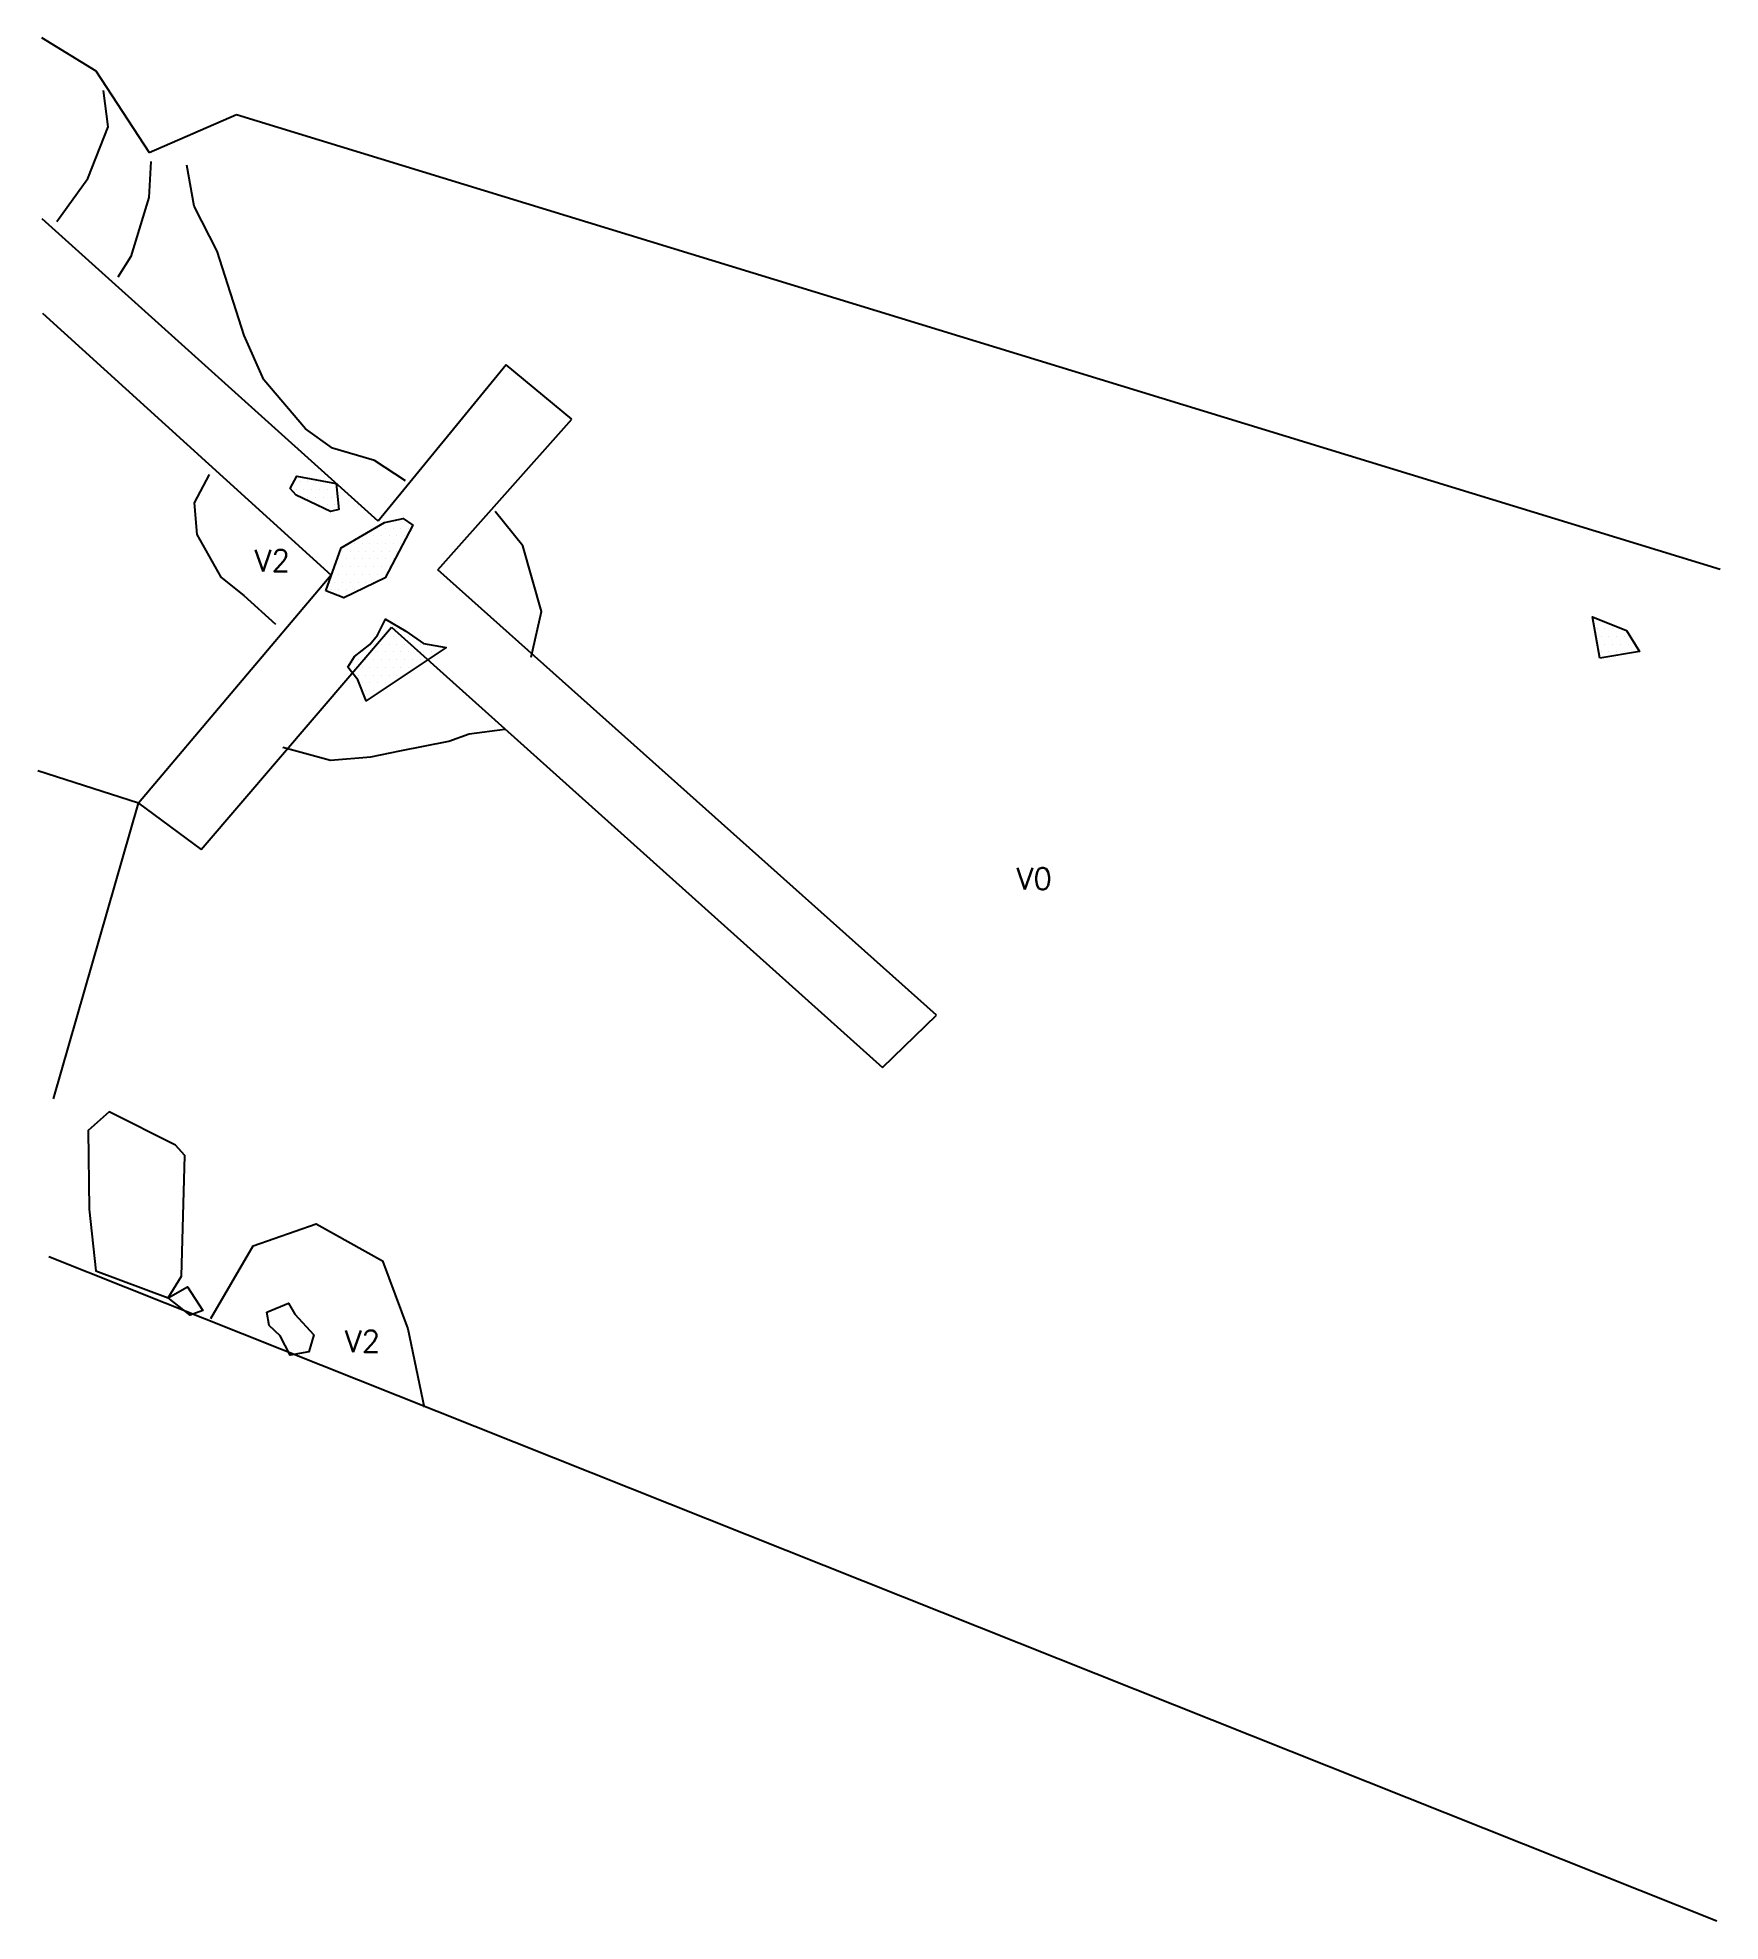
# Model space of a CAD drawing. Header units: metres. Extents: x 6.29 to 9.01, y -19.92 to -16.88.
import ezdxf

# ---------------------------------------------------------------- set-up
doc = ezdxf.new("R2010")
doc.units = ezdxf.units.M
doc.header["$LTSCALE"] = 25
doc.header["$MEASUREMENT"] = 0
doc.linetypes.add('STRICHPUNKTX2', pattern=[2, 1, -0.5, 0, -0.5])
doc.layers.get('0').update_dxf_attribs({"linetype": 'CONTINUOUS'})
for name, color, linetype in [('BEFUND', 1, 'CONTINUOUS'), ('BEFUNDSCHRAFF', 1, 'CONTINUOUS'), ('GRABUNGSGRENZE', 3, 'STRICHPUNKTX2'), ('STEINE', 4, 'CONTINUOUS'), ('STEINESCHRAFF', 4, 'CONTINUOUS')]:
    doc.layers.add(name, color=color, linetype=linetype)
doc.styles.get("Standard").update_dxf_attribs({"font": 'txt.shx'})

# ---------------------------------------------------------------- blocks, each defined once
blk = doc.blocks.new('*X1')
at = {"color": 0}
for p, q in [((670.625, -1761.25), (670.625, -1761.25)), ((671.25, -1760), (671.25, -1760)), ((671.25, -1762.5), (671.25, -1762.5)), ((671.875, -1761.25), (671.875, -1761.25)), ((672.5, -1760), (672.5, -1760)), ((672.5, -1762.5), (672.5, -1762.5)), ((673.125, -1761.25), (673.125, -1761.25)), ((673.75, -1760), (673.75, -1760)), ((673.75, -1762.5), (673.75, -1762.5)), ((674.375, -1761.25), (674.375, -1761.25)), ((675, -1760), (675, -1760)), ((675, -1762.5), (675, -1762.5)), ((675.625, -1761.25), (675.625, -1761.25)), ((676.25, -1762.5), (676.25, -1762.5)), ((676.875, -1761.25), (676.875, -1761.25)), ((674.375, -1763.75), (674.375, -1763.75)), ((675.625, -1763.75), (675.625, -1763.75)), ((676.875, -1763.75), (676.875, -1763.75)), ((681.875, -1768.75), (681.875, -1768.75)), ((683.125, -1768.75), (683.125, -1768.75)), ((683.75, -1767.5), (683.75, -1767.5)), ((684.375, -1768.75), (684.375, -1768.75)), ((685, -1767.5), (685, -1767.5)), ((685.625, -1768.75), (685.625, -1768.75)), ((686.25, -1767.5), (686.25, -1767.5)), ((686.875, -1766.25), (686.875, -1766.25)), ((686.875, -1768.75), (686.875, -1768.75)), ((687.5, -1767.5), (687.5, -1767.5)), ((688.125, -1766.25), (688.125, -1766.25)), ((688.125, -1768.75), (688.125, -1768.75)), ((688.75, -1767.5), (688.75, -1767.5)), ((678.125, -1771.25), (678.125, -1771.25)), ((679.375, -1771.25), (679.375, -1771.25)), ((680, -1770), (680, -1770)), ((680.625, -1771.25), (680.625, -1771.25)), ((681.25, -1770), (681.25, -1770)), ((681.875, -1771.25), (681.875, -1771.25)), ((682.5, -1770), (682.5, -1770)), ((683.125, -1771.25), (683.125, -1771.25)), ((683.75, -1770), (683.75, -1770)), ((684.375, -1771.25), (684.375, -1771.25)), ((685, -1770), (685, -1770)), ((685.625, -1771.25), (685.625, -1771.25)), ((686.25, -1770), (686.25, -1770)), ((686.875, -1771.25), (686.875, -1771.25)), ((687.5, -1770), (687.5, -1770)), ((676.875, -1773.75), (676.875, -1773.75)), ((677.5, -1772.5), (677.5, -1772.5)), ((678.125, -1773.75), (678.125, -1773.75)), ((678.75, -1772.5), (678.75, -1772.5)), ((679.375, -1773.75), (679.375, -1773.75)), ((680, -1772.5), (680, -1772.5)), ((680.625, -1773.75), (680.625, -1773.75)), ((681.25, -1772.5), (681.25, -1772.5)), ((681.875, -1773.75), (681.875, -1773.75)), ((682.5, -1772.5), (682.5, -1772.5)), ((683.125, -1773.75), (683.125, -1773.75)), ((683.75, -1772.5), (683.75, -1772.5)), ((684.375, -1773.75), (684.375, -1773.75)), ((685, -1772.5), (685, -1772.5)), ((685.625, -1773.75), (685.625, -1773.75)), ((686.25, -1772.5), (686.25, -1772.5)), ((676.25, -1777.5), (676.25, -1777.5)), ((676.875, -1776.25), (676.875, -1776.25)), ((677.5, -1775), (677.5, -1775)), ((677.5, -1777.5), (677.5, -1777.5)), ((678.125, -1776.25), (678.125, -1776.25)), ((678.75, -1775), (678.75, -1775)), ((678.75, -1777.5), (678.75, -1777.5)), ((679.375, -1776.25), (679.375, -1776.25)), ((680, -1775), (680, -1775)), ((680, -1777.5), (680, -1777.5)), ((680.625, -1776.25), (680.625, -1776.25)), ((681.25, -1775), (681.25, -1775)), ((681.875, -1776.25), (681.875, -1776.25)), ((682.5, -1775), (682.5, -1775)), ((683.125, -1776.25), (683.125, -1776.25)), ((683.75, -1775), (683.75, -1775)), ((685, -1775), (685, -1775)), ((684.375, -1783.75), (684.375, -1783.75)), ((685, -1782.5), (685, -1782.5)), ((685.625, -1783.75), (685.625, -1783.75)), ((686.875, -1783.75), (686.875, -1783.75)), ((880, -1782.5), (880, -1782.5)), ((880.625, -1783.75), (880.625, -1783.75)), ((881.25, -1782.5), (881.25, -1782.5)), ((881.875, -1783.75), (881.875, -1783.75)), ((883.125, -1783.75), (883.125, -1783.75)), ((884.375, -1783.75), (884.375, -1783.75)), ((683.125, -1786.25), (683.125, -1786.25)), ((683.75, -1785), (683.75, -1785)), ((684.375, -1786.25), (684.375, -1786.25)), ((685, -1785), (685, -1785)), ((685.625, -1786.25), (685.625, -1786.25)), ((686.25, -1785), (686.25, -1785)), ((686.875, -1786.25), (686.875, -1786.25)), ((687.5, -1785), (687.5, -1785)), ((688.125, -1786.25), (688.125, -1786.25)), ((688.75, -1785), (688.75, -1785)), ((689.375, -1786.25), (689.375, -1786.25)), ((690.625, -1786.25), (690.625, -1786.25)), ((691.875, -1786.25), (691.875, -1786.25)), ((881.25, -1785), (881.25, -1785)), ((881.875, -1786.25), (881.875, -1786.25)), ((882.5, -1785), (882.5, -1785)), ((883.125, -1786.25), (883.125, -1786.25)), ((883.75, -1785), (883.75, -1785)), ((884.375, -1786.25), (884.375, -1786.25)), ((885, -1785), (885, -1785)), ((885.625, -1786.25), (885.625, -1786.25)), ((680, -1790), (680, -1790)), ((680.625, -1788.75), (680.625, -1788.75)), ((681.25, -1787.5), (681.25, -1787.5)), ((681.25, -1790), (681.25, -1790)), ((681.875, -1788.75), (681.875, -1788.75)), ((682.5, -1787.5), (682.5, -1787.5)), ((682.5, -1790), (682.5, -1790)), ((683.125, -1788.75), (683.125, -1788.75)), ((683.75, -1787.5), (683.75, -1787.5)), ((683.75, -1790), (683.75, -1790)), ((684.375, -1788.75), (684.375, -1788.75)), ((685, -1787.5), (685, -1787.5)), ((685, -1790), (685, -1790)), ((685.625, -1788.75), (685.625, -1788.75)), ((686.25, -1787.5), (686.25, -1787.5)), ((686.25, -1790), (686.25, -1790)), ((686.875, -1788.75), (686.875, -1788.75)), ((687.5, -1787.5), (687.5, -1787.5)), ((687.5, -1790), (687.5, -1790)), ((688.125, -1788.75), (688.125, -1788.75)), ((688.75, -1787.5), (688.75, -1787.5)), ((688.75, -1790), (688.75, -1790)), ((689.375, -1788.75), (689.375, -1788.75)), ((690, -1787.5), (690, -1787.5)), ((690.625, -1788.75), (690.625, -1788.75)), ((691.25, -1787.5), (691.25, -1787.5)), ((692.5, -1787.5), (692.5, -1787.5)), ((881.25, -1787.5), (881.25, -1787.5)), ((882.5, -1787.5), (882.5, -1787.5)), ((883.75, -1787.5), (883.75, -1787.5)), ((885, -1787.5), (885, -1787.5)), ((886.25, -1787.5), (886.25, -1787.5)), ((680.625, -1791.25), (680.625, -1791.25)), ((681.25, -1792.5), (681.25, -1792.5)), ((681.875, -1791.25), (681.875, -1791.25)), ((682.5, -1792.5), (682.5, -1792.5)), ((683.125, -1791.25), (683.125, -1791.25)), ((683.75, -1792.5), (683.75, -1792.5)), ((684.375, -1791.25), (684.375, -1791.25)), ((685, -1792.5), (685, -1792.5)), ((685.625, -1791.25), (685.625, -1791.25)), ((686.875, -1791.25), (686.875, -1791.25)), ((681.875, -1793.75), (681.875, -1793.75)), ((683.125, -1793.75), (683.125, -1793.75))]:
    blk.add_line(p, q, dxfattribs=at)

msp = doc.modelspace()

# ---------------------------------------------------------------- linework, layer by layer
at = {"layer": 'BEFUND'}
for points in [[(6.32, -17.1805), (6.3699, -17.1108), (6.4029, -17.0278), (6.3952, -16.9693)], [(6.4716, -17.0837), (6.4681, -17.1418), (6.4391, -17.2369), (6.4183, -17.2705)], [(6.8825, -17.599), (6.8326, -17.566), (6.7649, -17.5462), (6.7212, -17.5152), (6.654, -17.4358), (6.6224, -17.3646), (6.5785, -17.2282), (6.5414, -17.1555), (6.5296, -17.0898)], [(6.5655, -17.5885), (6.5416, -17.6343), (6.5457, -17.6857), (6.5844, -17.7544), (6.6216, -17.7839), (6.673, -17.8302)], [(7.0857, -17.8834), (7.102, -17.8096), (7.0719, -17.7038), (7.0276, -17.6483)], [(6.6848, -18.0286), (6.7616, -18.0495), (6.8268, -18.0443), (6.8736, -18.0347), (6.9524, -18.0188), (6.9855, -18.0071), (7.043, -17.9995)], [(6.5682, -18.9503), (6.6368, -18.8332), (6.7386, -18.7975), (6.8455, -18.8575), (6.8862, -18.9669), (6.9127, -19.0936)]]:
    msp.add_lwpolyline(points, dxfattribs=at)
at = {"layer": 'GRABUNGSGRENZE', "flags": 128}
for points in [[(6.2949, -16.8838), (6.383, -16.9372), (6.4691, -17.069), (6.61, -17.0078), (9.0051, -17.7416)], [(6.2967, -17.3281), (6.7625, -17.7513), (6.4517, -18.1188), (6.553, -18.1936), (6.8602, -17.8352), (7.6524, -18.5457), (7.7399, -18.4612), (6.935, -17.7425), (7.1512, -17.4992), (7.0453, -17.4117), (6.8383, -17.6642), (6.2961, -17.1759)], [(6.3146, -18.5962), (6.4517, -18.1188), (6.2889, -18.067)]]:
    msp.add_lwpolyline(points, dxfattribs=at)
at = {"layer": 'GRABUNGSGRENZE'}
msp.add_lwpolyline([(8.9996, -19.9231), (6.3071, -18.8512)], dxfattribs=at)
at = {"layer": 'STEINE'}
for points in [[(6.706, -17.622), (6.6963, -17.6113), (6.7075, -17.5915), (6.7706, -17.6032), (6.7752, -17.6449), (6.7614, -17.6485), (6.706, -17.622)], [(6.7539, -17.7762), (6.7788, -17.707), (6.8485, -17.6662), (6.879, -17.6596), (6.8943, -17.6703), (6.85, -17.7553), (6.7829, -17.7879), (6.7539, -17.7762)], [(6.7895, -17.8993), (6.8002, -17.8825), (6.8251, -17.8632), (6.8374, -17.8479), (6.8506, -17.822), (6.8831, -17.8413), (6.9117, -17.8611), (6.9483, -17.8677), (6.8191, -17.9538), (6.8058, -17.9197), (6.7895, -17.8993)], [(8.8108, -17.8852), (8.7986, -17.8185), (8.8535, -17.8404), (8.8744, -17.8744), (8.8108, -17.8852)], [(6.4994, -18.9172), (6.5213, -18.8821), (6.5263, -18.6877), (6.5115, -18.6709), (6.4041, -18.617), (6.3706, -18.6471), (6.3722, -18.7743), (6.3829, -18.8735), (6.4994, -18.9172)], [(6.4994, -18.9172), (6.531, -18.8994), (6.5554, -18.9376), (6.5554, -18.9376), (6.5351, -18.9452), (6.4994, -18.9172)], [(6.6587, -18.9401), (6.6938, -18.9258), (6.704, -18.9436), (6.7346, -18.9767), (6.7264, -19.0041), (6.6964, -19.0098), (6.6806, -18.9782), (6.6628, -18.9619), (6.6587, -18.9401)]]:
    msp.add_lwpolyline(points, dxfattribs=at)

# ---------------------------------------------------------------- block references
at = {"layer": 'STEINESCHRAFF', "xscale": 0.01, "yscale": 0.01, "zscale": 0.01}
msp.add_blockref('*X1', (0, 0), dxfattribs=at)

# ---------------------------------------------------------------- texts
at = {"layer": 'BEFUNDSCHRAFF'}
for s, p in [('V2', (6.6392, -17.7452)), ('V0', (7.8691, -18.2584)), ('V2', (6.7848, -19.0047))]:
    msp.add_text(s, height=0.035, dxfattribs=at).set_placement(p)

doc.saveas('drawing.dxf')
